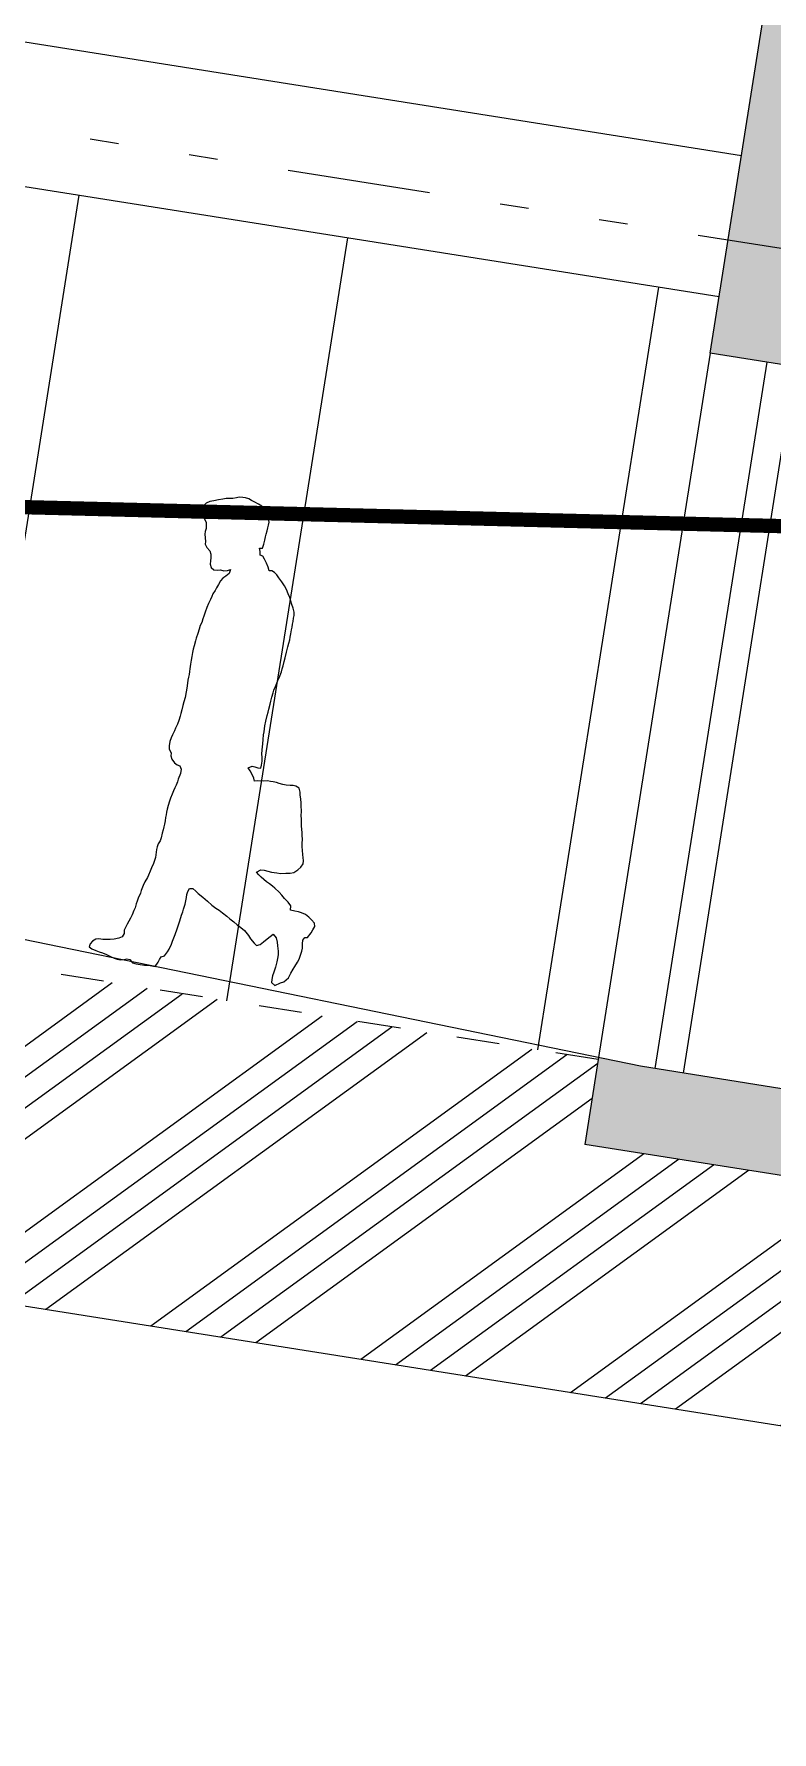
# Model space of a CAD drawing. Extents: x -640655 to -640254, y -1045449 to -1045159.
# Drawn here: x -640493.86 to -640491.28, y -1045217.65 to -1045211.71 of the extents above; entities that cross this region are included whole.
import ezdxf

# ---------------------------------------------------------------- set-up
doc = ezdxf.new("R2010")
doc.units = 0
doc.header["$MEASUREMENT"] = 0
doc.linetypes.add('DASHED1', pattern=[1, 0.3, -0.4, 0.3])
doc.linetypes.add('DIVIDE', pattern=[1.25, 0.5, -0.25, 0, -0.25, 0, -0.25])
doc.layers.get('0').update_dxf_attribs({"linetype": 'CONTINUOUS'})
doc.layers.add('FLOATING-WINDOWS', color=2, linetype='CONTINUOUS', plot=False)
for name, color, linetype in [('T_srafa', 8, 'CONTINUOUS'), ('T_stafaz', 7, 'CONTINUOUS'), ('T_tenka', 4, 'CONTINUOUS'), ('T_tlusta', 1, 'CONTINUOUS'), ('ZASTAVBA', 2, 'CONTINUOUS')]:
    doc.layers.add(name, color=color, linetype=linetype)

# ---------------------------------------------------------------- blocks, each defined once
blk = doc.blocks.new('A008')
at = {"linetype": 'Continuous'}
for p, q in [((47.3, 1662), (35.7, 1657.8)), ((57, 1665.4), (47.3, 1662)), ((69.3, 1666.8), (57, 1665.4)), ((78.9, 1666.8), (69.3, 1666.8)), ((91.3, 1664.7), (78.9, 1666.8)), ((100.9, 1660.6), (91.3, 1664.7)), ((-68.6, 1605), (-69.3, 1589.2)), ((-53.5, 1627), (-61.8, 1616.7)), ((-41.9, 1634.5), (-53.5, 1627)), ((-28.8, 1638.6), (-41.9, 1634.5)), ((-13, 1644.8), (-28.8, 1638.6)), ((1.4, 1650.3), (-13, 1644.8)), ((13, 1653.7), (1.4, 1650.3)), ((24.7, 1655.8), (13, 1653.7)), ((35.7, 1657.8), (24.7, 1655.8)), ((113.9, 1657.2), (100.9, 1660.6)), ((126.9, 1652.4), (113.9, 1657.2)), ((139.3, 1646.9), (126.9, 1652.4)), ((149.6, 1640), (139.3, 1646.9)), ((159.9, 1630.4), (149.6, 1640)), ((165.4, 1617.4), (159.9, 1630.4)), ((170.2, 1607.1), (165.4, 1617.4)), ((173.6, 1596.1), (170.2, 1607.1)), ((-69.3, 1589.2), (-61.8, 1579.6)), ((-61.8, 1579.6), (-50.8, 1571.4)), ((-50.8, 1571.4), (-43.9, 1560.4)), ((-43.9, 1560.4), (-41.2, 1549.4)), ((-41.2, 1549.4), (-40.5, 1539.1)), ((168.8, 1542.6), (170.2, 1552.9)), ((170.2, 1552.9), (172.2, 1565.2)), ((172.2, 1565.2), (172.9, 1575.5)), ((172.9, 1575.5), (173.6, 1585.1)), ((173.6, 1585.1), (173.6, 1596.1)), ((-40.5, 1539.1), (-41.9, 1528.8)), ((-41.9, 1528.8), (-41.9, 1518.6)), ((-41.9, 1518.6), (-38.4, 1506.9)), ((-38.4, 1506.9), (-35, 1494.5)), ((-35, 1494.5), (-35, 1484.2)), ((-35, 1484.2), (-26.8, 1473.9)), ((155.1, 1500.7), (164.7, 1502.1)), ((158.5, 1489), (155.1, 1500.7)), ((161.3, 1476.7), (158.5, 1489)), ((164.7, 1502.1), (168.1, 1516.5)), ((168.1, 1516.5), (168.8, 1530.9)), ((168.8, 1530.9), (168.8, 1542.6)), ((-26.8, 1473.9), (-15.1, 1464.3)), ((-15.1, 1464.3), (-10.3, 1452.7)), ((-10.3, 1452.7), (-8.2, 1440.3)), ((-8.2, 1440.3), (-7.5, 1430)), ((-7.5, 1430), (-6.2, 1418.4)), ((170.9, 1475.3), (161.3, 1476.7)), ((177.7, 1465), (170.9, 1475.3)), ((186.6, 1452.7), (177.7, 1465)), ((194.9, 1439.6), (186.6, 1452.7)), ((200.4, 1427.3), (194.9, 1439.6)), ((210, 1429.3), (200.4, 1427.3)), ((219.6, 1424.5), (210, 1429.3)), ((229.2, 1418.4), (219.6, 1424.5)), ((-6.2, 1418.4), (-1.4, 1407.4)), ((-1.4, 1407.4), (9.6, 1400.5)), ((9.6, 1400.5), (21.3, 1401.2)), ((21.3, 1401.2), (31.6, 1404)), ((31.6, 1404), (43.9, 1402.6)), ((37.7, 1366.2), (32.9, 1352.5)), ((44.6, 1377.2), (37.7, 1366.2)), ((43.9, 1402.6), (56.3, 1406)), ((54.2, 1386.1), (44.6, 1377.2)), ((63.8, 1396.4), (54.2, 1386.1)), ((56.3, 1406), (65.9, 1410.8)), ((65.9, 1410.8), (63.8, 1396.4)), ((238.1, 1408.8), (229.2, 1418.4)), ((250.5, 1397.1), (238.1, 1408.8)), ((261.4, 1384.1), (250.5, 1397.1)), ((271, 1372.4), (261.4, 1384.1)), ((278.6, 1358.7), (271, 1372.4)), ((16.5, 1307.2), (13.7, 1296.9)), ((19.2, 1317.5), (16.5, 1307.2)), ((24.7, 1330.5), (19.2, 1317.5)), ((28.1, 1340.1), (24.7, 1330.5)), ((32.9, 1352.5), (28.1, 1340.1)), ((286.1, 1347), (278.6, 1358.7)), ((291.6, 1334.7), (286.1, 1347)), ((297.1, 1324.4), (291.6, 1334.7)), ((303.3, 1311.3), (297.1, 1324.4)), ((308.8, 1299), (303.3, 1311.3)), ((2.8, 1250.2), (-0.7, 1235.8)), ((5.5, 1266.7), (2.8, 1250.2)), ((9.6, 1281.8), (5.5, 1266.7)), ((13.7, 1296.9), (9.6, 1281.8)), ((310.8, 1287.3), (308.8, 1299)), ((310.2, 1246.1), (310.8, 1256.4)), ((310.8, 1277.7), (310.8, 1287.3)), ((310.8, 1266), (310.8, 1277.7)), ((310.8, 1256.4), (310.8, 1266)), ((-8.9, 1187.8), (-11.7, 1172)), ((-7.5, 1200.8), (-8.9, 1187.8)), ((-4.1, 1212.5), (-7.5, 1200.8)), ((-2.1, 1225.5), (-4.1, 1212.5)), ((-0.7, 1235.8), (-2.1, 1225.5)), ((306.7, 1176.1), (308.1, 1189.2)), ((308.1, 1189.2), (309.5, 1200.2)), ((309.5, 1236.5), (310.2, 1246.1)), ((309.5, 1221.4), (309.5, 1236.5)), ((309.5, 1210.4), (309.5, 1221.4)), ((309.5, 1200.2), (309.5, 1210.4)), ((-17.8, 1128.1), (-19.2, 1115.8)), ((-15.8, 1145.3), (-17.8, 1128.1)), ((-14.4, 1155.6), (-15.8, 1145.3)), ((-11.7, 1172), (-14.4, 1155.6)), ((301.9, 1123.3), (303.3, 1135.7)), ((303.3, 1135.7), (305.4, 1156.2)), ((305.4, 1156.2), (306, 1166.5)), ((306, 1166.5), (306.7, 1176.1)), ((-19.2, 1104.1), (-19.9, 1089.7)), ((-19.9, 1089.7), (-19.9, 1076.6)), ((-19.9, 1076.6), (-19.9, 1062.9)), ((-19.2, 1115.8), (-19.2, 1104.1)), ((293.7, 1063.6), (297.8, 1086.2)), ((297.8, 1086.2), (299.2, 1096.5)), ((299.2, 1096.5), (300.6, 1107.5)), ((300.6, 1107.5), (301.9, 1123.3)), ((-19.9, 1062.9), (-19.9, 1046.4)), ((-19.9, 1046.4), (-19.9, 1036.8)), ((-19.9, 1036.8), (-19.2, 1026.5)), ((-19.2, 1016.3), (-19.9, 1006)), ((-19.2, 1026.5), (-19.2, 1016.3)), ((280.7, 1008.7), (282, 1018.3)), ((282, 1018.3), (285.5, 1031.4)), ((285.5, 1031.4), (288.2, 1043.7)), ((288.2, 1043.7), (290.9, 1054)), ((290.9, 1054), (293.7, 1063.6)), ((-19.9, 964.1), (-20.6, 944.9)), ((-19.9, 1006), (-19.9, 995.7)), ((-19.9, 995.7), (-19.9, 977.1)), ((-19.9, 977.1), (-19.9, 964.1)), ((274.5, 939.4), (275.2, 949.7)), ((275.2, 949.7), (277.2, 967.5)), ((277.2, 967.5), (277.9, 978.5)), ((277.9, 978.5), (278.6, 992.9)), ((278.6, 992.9), (280.7, 1008.7)), ((-24.7, 899.6), (-26.1, 887.3)), ((-23.3, 915.4), (-24.7, 899.6)), ((-22, 929.1), (-23.3, 915.4)), ((-20.6, 944.9), (-22, 929.1)), ((270.4, 890), (271, 907.2)), ((271, 907.2), (273.1, 927.7)), ((273.1, 927.7), (274.5, 939.4)), ((-37.1, 833.7), (-39.1, 823.4)), ((-32.3, 848.1), (-37.1, 833.7)), ((-29.5, 861.2), (-32.3, 848.1)), ((-26.8, 877), (-29.5, 861.2)), ((-26.1, 887.3), (-26.8, 877)), ((271, 869.4), (270.4, 890)), ((271, 858.4), (271, 869.4)), ((272.4, 842), (271, 858.4)), ((273.1, 826.9), (272.4, 842)), ((-46.7, 797.4), (-48.7, 784.3)), ((-48.7, 784.3), (-48.7, 768.5)), ((-43.2, 809), (-46.7, 797.4)), ((-39.1, 823.4), (-43.2, 809)), ((273.8, 806.3), (273.1, 826.9)), ((275.9, 791.2), (273.8, 806.3)), ((278.6, 780.2), (275.9, 791.2)), ((280, 766.5), (278.6, 780.2)), ((-48.7, 768.5), (-46.7, 758.2)), ((-46.7, 758.2), (-37.7, 745.2)), ((-37.7, 745.2), (-37.1, 734.9)), ((-37.1, 734.9), (-32.9, 724.6)), ((-32.9, 724.6), (-21.3, 713)), ((-21.3, 713), (-11, 708.2)), ((235.4, 736.3), (248.4, 743.8)), ((244.3, 726.7), (235.4, 736.3)), ((253.2, 715), (244.3, 726.7)), ((248.4, 743.8), (258.7, 743.2)), ((260.8, 703.3), (253.2, 715)), ((258.7, 743.2), (269, 741.1)), ((269, 741.1), (279.3, 741.8)), ((279.3, 741.8), (280.7, 752.1)), ((280.7, 752.1), (280, 766.5)), ((-11, 708.2), (-0.7, 706.1)), ((-0.7, 706.1), (5.5, 695.1)), ((0.7, 658.7), (-0.7, 649.1)), ((5.5, 680), (0.7, 658.7)), ((5.5, 695.1), (5.5, 680)), ((264.9, 693.1), (260.8, 703.3)), ((274.5, 695.8), (264.9, 693.1)), ((295.8, 698.5), (274.5, 695.8)), ((310.2, 701.3), (295.8, 698.5)), ((320.5, 701.3), (310.2, 701.3)), ((330.1, 701.3), (320.5, 701.3)), ((341.7, 700.6), (330.1, 701.3)), ((352, 698.5), (341.7, 700.6)), ((365.1, 697.2), (352, 698.5)), ((376, 697.2), (365.1, 697.2)), ((390.4, 697.9), (376, 697.2)), ((400.7, 699.2), (390.4, 697.9)), ((410.3, 699.2), (400.7, 699.2)), ((423.4, 694.4), (410.3, 699.2)), ((428.9, 680.7), (423.4, 694.4)), ((430.2, 671.1), (428.9, 680.7)), ((434.4, 656.7), (430.2, 671.1)), ((437.8, 643.7), (434.4, 656.7)), ((-11.7, 603.2), (-15.8, 588.8)), ((-8.9, 616.2), (-11.7, 603.2)), ((-6.2, 627.2), (-8.9, 616.2)), ((-3.4, 636.8), (-6.2, 627.2)), ((-0.7, 649.1), (-3.4, 636.8)), ((439.9, 634), (437.8, 643.7)), ((443.3, 615.5), (439.9, 634)), ((445.3, 599), (443.3, 615.5)), ((447.4, 589.4), (445.3, 599)), ((-21.3, 549), (-22, 538.7)), ((-22, 538.7), (-22, 529.1)), ((-19.9, 562.7), (-21.3, 549)), ((-17.2, 577.8), (-19.9, 562.7)), ((-15.8, 588.8), (-17.2, 577.8)), ((450.1, 576.4), (447.4, 589.4)), ((452.2, 564.1), (450.1, 576.4)), ((457, 542.1), (452.2, 564.1)), ((459.1, 531.1), (457, 542.1)), ((-24, 475.5), (-25.4, 463.9)), ((-22.6, 485.8), (-24, 475.5)), ((-22, 495.4), (-22.6, 485.8)), ((-22, 529.1), (-22, 519.4)), ((-22, 519.4), (-22, 507.8)), ((-22, 507.8), (-22, 495.4)), ((461.8, 520.8), (459.1, 531.1)), ((463.9, 503), (461.8, 520.8)), ((465.9, 492.7), (463.9, 503)), ((468.7, 481.7), (465.9, 492.7)), ((472.1, 465.9), (468.7, 481.7)), ((-32.9, 424.1), (-35, 413.1)), ((-28.1, 436.4), (-32.9, 424.1)), ((-26.1, 446.7), (-28.1, 436.4)), ((-25.4, 463.9), (-26.1, 446.7)), ((463.2, 411.7), (471.4, 422)), ((471.4, 422), (477.6, 435)), ((474.8, 456.3), (472.1, 465.9)), ((477.6, 445.3), (474.8, 456.3)), ((477.6, 435), (477.6, 445.3)), ((-36.4, 365.1), (-39.1, 354.1)), ((-35, 376), (-36.4, 365.1)), ((-35, 413.1), (-35.7, 403.5)), ((-35.7, 403.5), (-35, 385.6)), ((-35, 385.6), (-35, 376)), ((321.1, 380.2), (334.9, 390.4)), ((330.7, 372.6), (321.1, 380.2)), ((341, 365.7), (330.7, 372.6)), ((334.9, 390.4), (347.2, 391.1)), ((350.6, 358.9), (341, 365.7)), ((347.2, 391.1), (359.6, 390.4)), ((361.6, 352.7), (350.6, 358.9)), ((359.6, 390.4), (373.3, 389.1)), ((373.3, 389.1), (392.5, 389.1)), ((392.5, 389.1), (404.9, 389.1)), ((404.9, 389.1), (423.4, 392.5)), ((423.4, 392.5), (437.8, 395.2)), ((437.8, 395.2), (450.1, 400.1)), ((450.1, 400.1), (463.2, 411.7)), ((-52.1, 301.9), (-58.3, 285.5)), ((-49.4, 311.5), (-52.1, 301.9)), ((-46, 325.3), (-49.4, 311.5)), ((-43.2, 337.6), (-46, 325.3)), ((-39.1, 354.1), (-43.2, 337.6)), ((373.3, 347.2), (361.6, 352.7)), ((384.3, 340.4), (373.3, 347.2)), ((393.9, 334.9), (384.3, 340.4)), ((410.3, 323.9), (393.9, 334.9)), ((421.3, 315), (410.3, 323.9)), ((433, 305.4), (421.3, 315)), ((447.4, 293.7), (433, 305.4)), ((-67.9, 245), (-72, 225.8)), ((-65.9, 254.6), (-67.9, 245)), ((-61.8, 273.1), (-65.9, 254.6)), ((-58.3, 285.5), (-61.8, 273.1)), ((92.6, 231.2), (93.3, 242.9)), ((93.3, 242.9), (94, 255.3)), ((94, 264.9), (95.4, 276.5)), ((94, 255.3), (94, 264.9)), ((95.4, 276.5), (98.8, 287.5)), ((98.8, 287.5), (110.5, 288.9)), ((110.5, 288.9), (122.8, 281.3)), ((122.8, 281.3), (132.4, 275.2)), ((132.4, 275.2), (150.3, 264.9)), ((150.3, 264.9), (168.1, 253.9)), ((168.1, 253.9), (186, 242.2)), ((186, 242.2), (201.1, 234)), ((458.4, 282.7), (447.4, 293.7)), ((459.8, 267.6), (458.4, 282.7)), ((474.8, 266.9), (459.8, 267.6)), ((487.9, 266.2), (474.8, 266.9)), ((499.6, 264.9), (487.9, 266.2)), ((514, 260.8), (499.6, 264.9)), ((527, 253.9), (514, 260.8)), ((538, 246.3), (527, 253.9)), ((549.6, 236.1), (538, 246.3)), ((-81, 180.5), (-83.7, 165.4)), ((-78.2, 191.4), (-81, 180.5)), ((-76.2, 205.2), (-78.2, 191.4)), ((-74.1, 214.8), (-76.2, 205.2)), ((-72, 225.8), (-74.1, 214.8)), ((83.7, 170.9), (86.5, 190.8)), ((86.5, 190.8), (88.5, 203.1)), ((88.5, 203.1), (89.9, 213.4)), ((89.9, 213.4), (92.6, 231.2)), ((201.1, 234), (213.4, 228.5)), ((213.4, 228.5), (226.4, 221.6)), ((226.4, 221.6), (242.9, 212)), ((242.9, 212), (254.6, 205.2)), ((254.6, 205.2), (271, 196.3)), ((271, 196.3), (284.1, 188.7)), ((284.1, 188.7), (297.8, 181.2)), ((297.8, 181.2), (311.5, 172.9)), ((518.8, 170.9), (523.6, 181.8)), ((523.6, 181.8), (533.2, 182.5)), ((533.2, 182.5), (543.5, 201.1)), ((543.5, 201.1), (547.6, 212)), ((547.6, 212), (553.1, 225.1)), ((553.1, 225.1), (549.6, 236.1)), ((-96.1, 129.7), (-100.2, 117.3)), ((-92, 142), (-96.1, 129.7)), ((-87.8, 153), (-92, 142)), ((-83.7, 165.4), (-87.8, 153)), ((72.7, 109.1), (74.8, 120.8)), ((74.8, 120.8), (78.9, 142)), ((78.9, 142), (81, 155.8)), ((81, 155.8), (83.7, 170.9)), ((311.5, 172.9), (328.7, 157.8)), ((328.7, 157.8), (337.6, 147.5)), ((337.6, 147.5), (352, 134.5)), ((352, 134.5), (361.6, 127.6)), ((361.6, 127.6), (373.3, 132.4)), ((373.3, 132.4), (383.6, 144.1)), ((383.6, 144.1), (394.6, 155.8)), ((394.6, 155.8), (404.2, 166.1)), ((404.2, 166.1), (413.1, 175.7)), ((413.1, 175.7), (424.8, 164.7)), ((424.8, 164.7), (430.9, 149.6)), ((430.9, 149.6), (434.4, 137.9)), ((434.4, 137.9), (439.2, 120.1)), ((439.2, 120.1), (441.2, 106.4)), ((516, 102.9), (519.5, 122.1)), ((520.1, 157.8), (518.8, 170.9)), ((519.5, 122.1), (521.5, 132.4)), ((521.5, 143.4), (520.1, 157.8)), ((521.5, 132.4), (521.5, 143.4)), ((-196.2, 61.1), (-207.2, 52.8)), ((-186, 63.8), (-196.2, 61.1)), ((-172.2, 63.8), (-186, 63.8)), ((-162.6, 65.2), (-172.2, 63.8)), ((-146.8, 67.9), (-162.6, 65.2)), ((-133.1, 71.4), (-146.8, 67.9)), ((-118, 77.5), (-133.1, 71.4)), ((-106.4, 84.4), (-118, 77.5)), ((-102.2, 96.8), (-106.4, 84.4)), ((-100.2, 117.3), (-103.6, 107.7)), ((-103.6, 107.7), (-102.2, 96.8)), ((57.6, 57), (61.8, 67.2)), ((61.8, 67.2), (67.2, 85.1)), ((67.2, 85.1), (69.3, 96.8)), ((69.3, 96.8), (72.7, 109.1)), ((438.5, 63.1), (435.7, 44.6)), ((440.5, 81.7), (438.5, 63.1)), ((441.2, 93.3), (440.5, 81.7)), ((441.2, 106.4), (441.2, 93.3)), ((495.4, 50.8), (500.9, 65.2)), ((500.9, 65.2), (505.7, 76.2)), ((505.7, 76.2), (512.6, 92.6)), ((512.6, 92.6), (516, 102.9)), ((-212.7, 41.9), (-215.5, 31.6)), ((-215.5, 31.6), (-205.2, 25.4)), ((-207.2, 52.8), (-212.7, 41.9)), ((-205.2, 25.4), (-190.1, 22)), ((-190.1, 22), (-177.7, 19.9)), ((-177.7, 19.9), (-166.1, 17.2)), ((-166.1, 17.2), (-151, 14.4)), ((-151, 14.4), (-136.6, 9.6)), ((-136.6, 9.6), (-122.8, 5.5)), ((-122.8, 5.5), (-111.2, 4.1)), ((-111.2, 4.1), (-100.2, 3.4)), ((-100.2, 3.4), (-88.5, 6.9)), ((-88.5, 6.9), (-78.2, 10.3)), ((-78.2, 10.3), (-67.3, 9.6)), ((-67.3, 9.6), (-57, 0)), ((-57, 0), (-43.2, -2.1)), ((-14.4, -1.4), (0, 0)), ((0, 0), (11, 0)), ((11, 0), (23.3, -0.7)), ((23.3, -0.7), (31.6, 15.8)), ((31.6, 15.8), (34.3, 26.1)), ((34.3, 26.1), (39.1, 35.7)), ((39.1, 35.7), (50.1, 41.2)), ((50.1, 41.2), (57.6, 57)), ((433.7, 31.6), (433, 18.5)), ((433, 18.5), (433.7, 8.2)), ((435.7, 44.6), (433.7, 31.6)), ((433.7, 8.2), (447.4, -0.7)), ((447.4, -0.7), (464.6, 11)), ((464.6, 11), (476.2, 17.2)), ((476.2, 17.2), (489.3, 32.9)), ((489.3, 32.9), (495.4, 50.8)), ((-43.2, -2.1), (-28.8, -2.1)), ((-28.8, -2.1), (-14.4, -1.4))]:
    blk.add_line(p, q, dxfattribs=at)

msp = doc.modelspace()

# ---------------------------------------------------------------- hatches: boundary and pattern name
at = {"layer": 'T_srafa', "linetype": 'Continuous'}
for points in [[(-640490.8819, -1045211.5091), (-640490.8663, -1045211.4103), (-640495.064, -1045210.7455), (-640495.1578, -1045211.3381), (-640495.5005, -1045211.2838), (-640495.4585, -1045210.683), (-640495.6072, -1045210.6595), (-640495.6632, -1045211.4606), (-640495.041, -1045211.5591), (-640494.9627, -1045211.0653), (-640491.3083, -1045211.6441), (-640491.496, -1045212.8293), (-640491.1009, -1045212.8919)], [(-640479.6838, -1045214.6394), (-640480.0788, -1045214.5769), (-640480.4793, -1045217.1054), (-640491.2451, -1045215.4002), (-640491.739, -1045215.322), (-640491.886, -1045215.2918), (-640491.934, -1045215.5948), (-640480.1312, -1045217.4642)]]:
    msp.add_hatch(color=256, dxfattribs=at).paths.add_polyline_path(points)
h = msp.add_hatch(dxfattribs=at)
h.set_pattern_fill('ANSI34', color=256, scale=0.7, style=0)
h.set_pattern_definition([(35.99993615, (0, 0), (-0.30858678412, 0.42473426594), []), (35.99993615, (0.1222, -0.01936), (-0.30858678412, 0.42473426594), []), (35.99993615, (0.24444, -0.0387), (-0.30858678412, 0.42473426594), []), (35.99993615, (0.36666, -0.05807), (-0.30858678412, 0.42473426594), [])])
h.paths.add_polyline_path([(-640463.956, -1045213.2214), (-640463.9554, -1045213.2176), (-640465.5389, -1045213.2389), (-640466.8454, -1045213.8463), (-640467.1403, -1045213.7507), (-640467.8755, -1045218.3929), (-640474.3449, -1045217.3682), (-640477.0586, -1045217.2422), (-640478.392, -1045217.031), (-640478.5015, -1045217.7224), (-640480.1312, -1045217.4642), (-640491.934, -1045215.5948), (-640491.8871, -1045215.2985), (-640494.8473, -1045214.8297), (-640494.8249, -1045214.6881), (-640498.1991, -1045213.9951), (-640498.4458, -1045213.9545), (-640498.4459, -1045213.9545), (-640498.6836, -1045215.4005), (-640465.1642, -1045220.7094)])
h.paths.add_polyline_path([(-640498.4459, -1045213.9545), (-640500.3361, -1045213.7401), (-640500.4051, -1045213.7288), (-640500.4445, -1045213.7831), (-640500.4542, -1045213.8423), (-640502.5248, -1045213.5444), (-640502.7175, -1045214.7615), (-640498.6836, -1045215.4005)])
h.paths.add_polyline_path([(-640502.5248, -1045213.5444), (-640506.3943, -1045212.9878), (-640506.3845, -1045212.9286), (-640506.4044, -1045212.8645), (-640508.595, -1045212.5045), (-640510.5359, -1045213.5232), (-640502.7175, -1045214.7615)])
h.paths.add_polyline_path([(-640476.9647, -1045216.6495), (-640478.2981, -1045216.4384), (-640478.392, -1045217.031), (-640477.0586, -1045217.2422), (-640474.3449, -1045217.3682), (-640477.0117, -1045216.9459)], flags=17)
h.paths.add_polyline_path([(-640478.3475, -1045216.4305), (-640479.8784, -1045216.1881), (-640479.9723, -1045216.7807), (-640478.4414, -1045217.0232)], flags=17)
h.paths.add_polyline_path([(-640478.4414, -1045217.0232), (-640479.9723, -1045216.7807), (-640480.027, -1045217.1264, 0.414214), (-640479.7777, -1045217.4696), (-640478.8393, -1045217.6182, 0.414214), (-640478.4961, -1045217.3688)], flags=17)
h.paths.add_polyline_path([(-640463.9554, -1045213.2176), (-640465.128, -1045213.0479), (-640465.5389, -1045213.2389)])

# ---------------------------------------------------------------- linework, layer by layer
at = {"layer": 'FLOATING-WINDOWS', "ltscale": 0.3}
msp.add_lwpolyline([(-640510.5359, -1045213.5232), (-640465.1425, -1045220.7129), (-640463.9554, -1045213.2176)], dxfattribs=at)
at = {"layer": 'T_tenka', "linetype": 'Continuous'}
for p, q in [((-640495.041, -1045211.5591), (-640491.3865, -1045212.1379)), ((-640491.4647, -1045212.6318), (-640494.4249, -1045212.1629)), ((-640493.7016, -1045212.2775), (-640494.124, -1045214.9442)), ((-640492.7633, -1045212.4261), (-640493.1857, -1045215.0928)), ((-640491.6768, -1045212.5982), (-640492.0992, -1045215.2649)), ((-640491.496, -1045212.8293), (-640491.8871, -1045215.2985)), ((-640491.2985, -1045212.8606), (-640491.6896, -1045215.3298)), ((-640491.1997, -1045212.8762), (-640491.5908, -1045215.3455))]:
    msp.add_line(p, q, dxfattribs=at)
at = {"layer": 'T_tenka', "linetype": 'DIVIDE'}
msp.add_line((-640495.8348, -1045211.7362), (-640482.0009, -1045213.9273), dxfattribs=at)
at = {"layer": 'T_tenka', "linetype": 'DASHED1', "ltscale": 0.5}
msp.add_line((-640491.8871, -1045215.2985), (-640494.8473, -1045214.8297), dxfattribs=at)
at = {"layer": 'T_tlusta', "linetype": 'Continuous'}
for p, q in [((-640491.496, -1045212.8293), (-640491.3083, -1045211.6441)), ((-640491.1009, -1045212.8919), (-640491.496, -1045212.8293)), ((-640491.739, -1045215.322), (-640498.1991, -1045213.9951)), ((-640491.8871, -1045215.2985), (-640491.934, -1045215.5948)), ((-640491.2451, -1045215.4002), (-640491.739, -1045215.322)), ((-640480.1312, -1045217.4642), (-640491.934, -1045215.5948))]:
    msp.add_line(p, q, dxfattribs=at)
at = {"layer": 'ZASTAVBA', "color": 146, "linetype": 'DASHED1', "const_width": 0.05}
msp.add_lwpolyline([(-640496.3126, -1045213.3069), (-640490.9159, -1045213.4421), (-640483.5957, -1045213.2955), (-640473.9113, -1045213.3517), (-640463.7749, -1045213.2152)], dxfattribs=at)

# ---------------------------------------------------------------- block references
at = {"layer": 'T_stafaz', "xscale": 0.001000000024211127, "yscale": 0.001000000047497451, "zscale": 0.001, "rotation": 350.99993824263}
msp.add_blockref('A008', (-640493.4584, -1045214.9688), dxfattribs=at)

doc.saveas('drawing.dxf')
